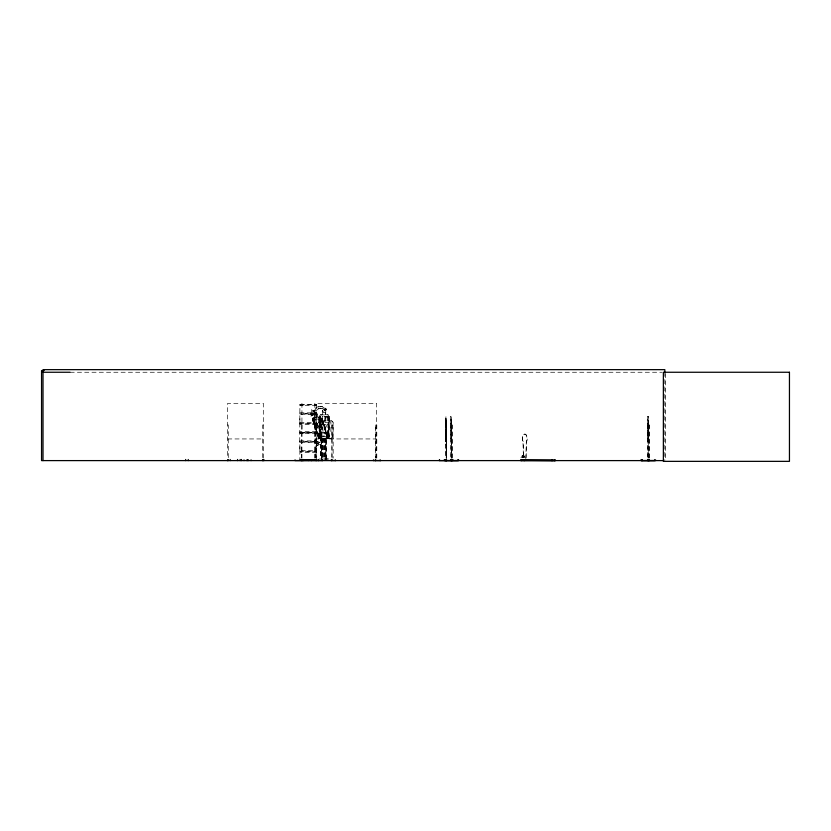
<?xml version="1.0" encoding="UTF-8"?>
<svg xmlns="http://www.w3.org/2000/svg" width="831" height="831" viewBox="0 0 831 831"><rect width="100%" height="100%" fill="white"/><g stroke="black" fill="none" stroke-linecap="round" stroke-linejoin="round"><path stroke-width="0.62" stroke-dasharray="4.16 3.12" d="M299.877 446.611L299.877 452.344M299.877 422.667L299.877 418.575M316.518 446.611L316.684 441.469L299.721 441.427L299.898 404.604M316.518 418.575L316.684 413.443L299.742 413.412M445.894 433.927L445.78 435.922L445.738 433.824M648.481 438.425L648.481 434.062M328.785 435.112L327.84 435.112L327.83 438.28L328.027 416.373L329.232 416.383L329.242 438.29L329.273 435.112L328.858 438.28L319.011 438.207L319.509 435.039L320.132 435.049L320.444 438.217L320.465 435.049L319.021 435.039M319.135 438.207L319.26 416.269L320.506 414.731C326.053 416.508 318.792 407.315 325.825 410.389L325.71 414.773L328.006 414.794L329.024 416.362L329.014 420.735L331.704 420.735M319.312 428.048L319.364 416.269L320.548 414.877M319.644 435.039L319.582 438.207L319.021 438.207M319.821 438.217L319.883 435.049L320.465 435.049M319.53 435.039L319.333 438.207L320.049 438.217L320.413 416.31L320.33 438.217M322.719 410.514L322.594 414.898L320.984 416.341L320.943 424.527L322.542 428.048L325.544 428.069L327.175 424.579L327.206 416.393L325.607 414.918L325.825 410.389M328.338 416.373L328.245 438.28L328.858 438.28L328.931 416.362L328.006 414.794M328.453 435.112L328.141 438.28L328.338 435.112M328.629 438.28L328.692 435.112M328.775 428.1L328.816 416.414M329.024 416.362L328.972 428.121L327.861 432.473L328.868 428.1M445.935 425.742L445.676 441.178L445.634 423.301M445.821 441.178L445.78 418.44L445.977 420.953M648.481 430.531L648.585 438.425L648.533 416.352L648.679 420.881M451.472 422.345L451.462 420.735L451.68 422.345M451.607 420.735L451.669 438.425M648.523 422.345L648.512 420.735L648.481 422.345M648.658 420.735L648.658 422.366L648.481 420.735M445.883 438.425L446.029 420.735L445.634 421.514M445.676 441.178L445.925 418.44M445.977 426.843L445.998 420.631M445.821 422.605L445.811 420.735M525.826 458.889L526.314 441.718A4.456 2.358 -90 0 0 526.314 435.413A4.456 2.358 -90 0 0 522.969 435.413A4.456 2.358 -90 0 0 522.969 441.718L523.426 457.663M526.096 457.663L526.553 441.718A4.456 2.358 -90 0 0 526.553 435.413A4.456 2.358 -90 0 0 523.208 435.413A4.456 2.358 -90 0 0 523.208 441.718L523.665 457.663M299.856 440.918L316.528 440.866L316.663 441.427M316.528 441.012L316.684 423.363M316.528 424.319L299.877 424.319M316.518 460.021L316.528 442.518L299.856 442.518L299.856 450.693L316.518 450.745M445.78 421.514L445.821 420.735L446.06 422.345M523.094 456.489C521.795 456.032 522.554 456.946 524.641 456.271M523.083 456.312L523.551 456.884M523.447 456.074L523.031 456.957L523.613 455.959L523.135 456.78L524.61 456.686L523 456.084L523.166 456.884M524.517 456.801C524.029 454.661 524.725 458.307 523.104 455.887M524.351 455.959L524.517 456.136M522.668 455.866L522.876 456.686M524.382 456.873L524.299 456.209L524.34 456.749M524.049 456.884L524.403 456.624M316.258 413.911L310.752 416.03L311.511 409.569L312.581 409.641L313.941 411.22L314.762 410.015A12.444 8.84 -85.6 0 1 325.534 408.25L326.49 409.216L325.648 410.607L323.758 409.704A10.658 7.572 -85.6 0 0 313.827 412.249L315.198 413.828L316.258 413.911L314.897 412.332L313.827 412.249M311.812 416.113L312.581 409.641M524.029 456.271L523.696 456.873M522.824 456.032L523.187 456.718L523.509 456.167M299.679 404.759L316.715 404.759L299.752 404.655M299.679 432.785L316.715 432.785L299.679 432.837M522.47 456.312L522.907 455.887M524.081 456.562L524.558 456.416M523.935 456.084L524.101 456.759M524.392 456.541L521.826 456.292L524.59 456.624M299.711 441.469L299.877 442.466M325.825 438.945L325.388 438.373L318.335 443.203L325.794 439.007L325.388 438.373M319.094 459.044L322.999 458.982M331.704 438.425L333.179 434.062L331.746 438.425L321.909 438.425M316.663 451.732L299.742 451.773M299.856 432.525L316.715 432.39L299.846 432.577M316.663 413.921L299.721 413.921M319.135 435.61C314.991 434.748 321.877 443.006 318.211 435.548C319.509 435.267 320.247 442.819 319.135 435.61L319.779 438.664M327.954 435.673L326.853 435.673L328.422 438.778L327.954 435.673L328.432 438.747M328.879 438.519L319.249 438.384M316.621 423.789L299.742 423.748M316.621 441.988L299.742 441.947M314.398 405.435L315.863 405.435M314.398 433.46L315.863 433.46M325.326 429.679L325.617 433.47L318.304 433.356L315.78 429.627L312.29 419.063C313.349 415.812 320.07 416.622 322.044 419.084L325.523 429.627L325.731 433.605L318.18 433.543L315.873 429.565L312.508 419.053M312.414 419.115L313.152 417.744M324.578 410.524L325.42 409.132L326.49 409.216M300.656 405.435L303.242 405.435M300.656 433.46L303.242 433.46M321.95 420.735L320.621 422.304L322.002 420.735L324.838 420.735M316.497 404.604L316.642 413.36M315.292 417.764L314.118 419.063L316.538 426.407L319.187 429.565L322.189 429.585L322.76 426.448L320.34 419.104L318.294 417.785L316.902 413.911M316.476 433.46L299.908 433.46M312.29 419.063L313.557 418.803L319.603 438.716M318.803 438.716L312.383 419.001L313.557 418.803M328.068 438.456L327.601 438.737L321.472 418.855L322.376 418.866L328.775 438.498M321.192 419.063L322.376 418.866M327.497 438.758L326.687 435.548L327.622 438.778M315.146 417.629L313.838 413.693L315.198 417.827L313.058 417.816M321.857 419.198L320.454 417.868L318.2 417.848L317.058 413.724L313.9 413.89M321.95 419.146L325.44 429.7M324.931 420.881L322.844 422.345L322.844 430.531L324.931 434.042L328.827 434.042L330.915 430.531L330.915 422.345L328.827 420.881M318.699 443.359L318.418 442.674M315.873 442.694L317.754 441.541M324.776 438.56L328.338 437.231L326.354 438.861L324.776 438.56L328.338 437.231M324.879 438.893L328.442 437.573M317.411 445.655A1.672 1.122 58.5 0 0 317.162 443.058A1.672 1.122 58.5 0 0 315.354 443.806A1.672 1.122 58.5 0 0 317.411 445.655L319.291 444.502A1.672 1.122 58.5 0 0 319.042 441.905A1.672 1.122 58.5 0 0 317.234 442.653A1.672 1.122 58.5 0 0 319.291 444.502M310.752 416.03L315.198 413.828M70.105 372.257L662.068 372.257M316.518 405.435L299.898 405.445M299.856 412.841L316.528 412.841M324.796 416.352L329.232 416.383M328.868 416.497L324.931 416.497L324.983 420.881M322.013 420.881L331.652 420.881L333.044 422.345L332.992 434.042M445.686 420.881L445.967 416.352L445.728 422.428M451.42 422.283L451.68 458.058M648.481 422.283L648.658 458.058M299.856 422.667L316.528 422.667L316.528 414.44L299.877 414.482M299.742 423.239L316.673 423.322L316.528 422.667M227.673 424.963L228.276 424.963L228.276 458.037M263.313 424.963L262.7 424.963L262.71 458.037M301.944 424.963L301.476 458.037M314.845 424.963L316.112 424.963L316.112 458.037M320.6 424.963L321.888 424.963L321.888 460.603M333.179 424.963L331.891 424.963L331.891 458.058M445.78 424.963L446.517 424.963L446.496 458.058M450.672 424.932L451.212 424.932M451.597 424.963L452.147 424.963L452.147 458.058M647.609 424.932L648.149 424.932L648.149 458.026M648.658 424.963L649.198 424.963L649.188 458.058M445.863 425.846L446.018 427.955L445.863 423.696M316.518 431.995L299.877 431.995L316.476 431.995M320.444 435.953L327.84 436.015M331.652 438.28L321.348 438.332L321.42 460.603M450.714 438.394L450.568 416.321L450.745 458.026M647.65 438.394L647.505 416.321L647.681 458.026M446.029 438.425L445.645 434.042M227.673 438.945L263.302 438.945M314.845 438.945L376.568 438.945M299.742 451.264L316.642 451.264M316.528 452.344L299.856 452.344L299.877 460.021M520.892 457.694L527.55 457.694M323.716 458.982L329.928 458.982L321.607 459.044M313.754 413.765L317.058 413.724M320.454 414.877L327.954 414.939M320.413 416.31L319.208 416.31L319.436 438.207L329.221 438.28M320.382 432.265L327.881 432.328M327.965 432.473L320.299 432.411L319.218 428.048M329.232 435.112L327.84 435.112M318.782 438.675L328.494 438.726L322.096 419.073M320.122 406.421L321.192 406.504M320.039 408.208L321.109 408.291M325.596 439.048L325.451 438.353L325.513 460.582M325.648 410.607L324.828 409.787A10.658 7.572 -85.6 0 0 314.897 412.332M331.662 420.735L333.179 422.283L333.179 458.058M523.655 456.209L523.312 456.416M325.42 409.132L324.464 408.166A12.444 8.84 -85.6 0 0 313.692 409.932L312.872 411.137L311.511 409.569M312.383 419.001L315.884 429.606M321.472 418.855L327.881 438.519M313.277 419.001L319.675 438.664M312.664 418.793L319.062 438.446M322.064 438.28L320.621 434.062L321.961 438.425M319.416 428.027L320.475 432.265M445.78 418.44L446.008 425.939M445.78 430.79L445.852 432.837M445.863 422.345L445.873 416.352M445.53 431.684L445.551 432.369L445.634 429.897L445.665 435.475L445.665 429.523M445.686 430.531L445.811 438.425M648.523 430.531L648.658 438.425M451.597 434.042L451.607 438.425M665.34 373.535L665.34 460.603M664.831 372.257L664.831 460.603M649.115 424.963L649.125 460.603M648.066 424.932L648.076 460.571M523.478 457.601L523.478 455.648L522.117 455.648L522.117 457.601M523.208 455.648L523.208 457.601M522.398 455.648L522.398 457.601M452.064 424.963L452.074 460.603M451.628 420.881L451.482 416.352L451.607 458.058M451.129 424.932L451.14 460.571M446.268 460.603L446.268 424.963L446.247 458.058M445.915 422.283L446.029 458.058M445.79 422.304L445.78 458.058M376.796 458.037L376.796 424.963L375.529 424.963L375.529 458.037M376.568 458.037L376.568 403.315L314.845 403.315L314.845 458.037M375.757 424.963L375.757 458.037M332.036 424.963L332.036 458.058M328.827 416.497L328.868 420.881M326.313 459.346L326.292 438.301L326.199 460.582M325.69 438.301L325.607 459.346M324.838 416.352L324.796 420.735M324.703 438.301L324.609 460.582M324.516 438.301L324.516 459.346M323.207 438.332L323.207 458.13M323.072 438.332L323.03 460.603M322.521 438.332L322.521 458.13M322.428 438.332L322.345 460.603M322.148 438.332L322.148 460.603M322.044 438.332L322.044 460.603M321.742 424.963L321.742 458.058M321.524 438.332L321.524 460.603M320.766 422.366L320.735 458.058M320.673 422.304L320.6 458.058M315.884 424.963L315.884 458.037M315.074 424.963L315.074 458.037M301.933 403.315L301.933 458.037M263.313 458.037L263.302 403.315L227.673 403.315L227.673 458.037M451.68 434.042L451.524 438.425L451.472 430.531L451.68 434.062M322.594 416.352L322.553 424.537L325.565 424.568L325.596 416.383L322.594 416.352M323.145 411.241L323.145 412.706L325.077 412.716L325.077 411.262L323.145 411.241M317.276 427.923L318.346 428.308L318.865 424.527C322.013 430.52 325.607 429.253 319.26 423.665C321.587 419.104 318.034 416.497 318.335 422.771C315.261 417.048 311.812 418.357 317.941 423.675L317.276 427.923M326.687 432.369L326.697 432.328M319.405 436.42L327.113 436.483L319.405 436.42M328.131 417.235L325.627 417.235L325.627 418.689L328.131 418.689L328.131 417.235M328.827 422.345L324.931 422.345L324.931 430.531L328.827 430.531L328.827 422.345M316.673 414.503L314.741 414.492L315.178 415.801L317.11 415.812L316.673 414.503M318.73 419.094L315.728 419.073L318.148 426.417L321.15 426.438L318.73 419.094M313.973 411.179L312.903 411.096L313.941 411.22M325.295 460.582L325.316 438.301L325.212 460.582"/><path stroke-width="1.25" d="M308.384 460.571L308.384 459.865M445.146 460.571L445.146 459.865M458.504 460.571L458.515 459.865M655.566 459.865L655.659 460.603L641.148 460.571L654.61 460.54L654.599 459.834L654.516 460.457M642.197 460.571L642.207 459.865M452.677 460.571L452.698 459.865M318.356 460.488L318.211 459.865M520.892 460.01L520.663 460.592L555.378 460.551L555.098 460.01L520.892 460.01L521.172 460.551L521.588 460.01L521.317 460.571M523.997 460.551L523.717 460.01L524.631 460.603M552.532 460.582L551.628 460.281M554.443 460.281L554.911 460.571M555.098 460.01L554.599 460.571M520.933 460.281L555.357 460.582M551.4 460.571L552.314 460.281M311.303 460.509L311.376 459.927M318.055 460.509L318.138 459.927M322.428 460.509L295.015 460.571L295.026 459.865M44.147 370.584L41.55 370.584L41.55 460.603L663.533 460.603M41.55 372.257L70.053 372.257M299.877 460.021L316.518 460.021M299.846 460.26L316.549 460.239M263.354 460.603L263.396 459.865L263.759 460.53M380.827 460.571L373.586 460.509M335.953 460.509L331.361 460.509M331.829 460.509L331.901 459.678M452.978 460.509L452.968 459.865M439.609 460.509L439.609 459.865M642.29 460.509L642.29 459.865M641.241 460.457L641.241 459.834M445.229 460.509L445.229 459.865M664.831 372.257L664.831 369.65L43.015 369.65L43.015 460.603M649.188 459.678L649.188 460.603M649.125 459.678L649.125 460.603M648.731 459.678L648.658 460.603M648.138 459.647L648.138 460.571M648.076 459.647L648.076 460.571M647.609 459.647L647.681 460.571M641.158 459.834L641.148 460.571M458.598 459.865L458.598 460.603L439.319 460.603L439.329 459.865M457.58 459.834L457.673 460.571L444.211 460.54L444.221 459.834M452.137 459.678L452.074 460.603M451.669 459.678L451.669 460.603M451.607 459.678L451.607 460.603M451.212 459.647L451.14 460.571M450.745 459.647L450.682 460.571M446.496 459.678L446.496 460.603M446.278 459.678L446.278 460.603M446.029 459.678L446.029 460.603M445.811 459.678L445.811 460.603M380.183 459.865L380.183 460.603M375.643 459.678L375.643 460.603M375.404 459.678L375.404 460.603M373.431 459.865L373.431 460.603M335.309 459.865L335.309 460.603M331.756 459.678L331.756 460.603M331.185 459.865L331.185 460.603M322.594 459.865L322.594 460.603M322.023 459.678L322.023 460.603L321.877 459.678M318.47 459.865L318.47 460.603M316.237 459.678L316.237 460.603M315.998 459.678L315.998 460.603M311.459 459.865L311.459 460.603M303.19 459.491L303.19 460.603M302.442 459.491L302.442 460.603M301.892 459.491L301.944 460.603M301.466 459.678L301.476 460.603M301.144 459.491L301.144 460.603M263.863 459.491L263.863 460.603M262.638 459.678L262.638 460.603M262.565 459.491L262.565 460.603M251.076 459.865L251.076 460.603M248.303 459.865L248.303 460.603M247.596 459.865L247.596 460.603M246.849 459.865L246.849 460.603M244.023 459.865L244.023 460.603M241.468 459.491L241.468 460.603M240.169 459.491L240.169 460.603M237.562 459.491L237.562 460.603M230.197 459.491L230.197 460.603M228.338 459.678L228.348 460.603M188.253 459.491L188.253 460.603M185.656 459.491L185.656 460.603M789.45 372.257L663.367 372.257L663.367 461.35L789.45 461.35L789.45 372.257M227.621 460.603L227.621 459.865L227.58 460.603"/></g></svg>
